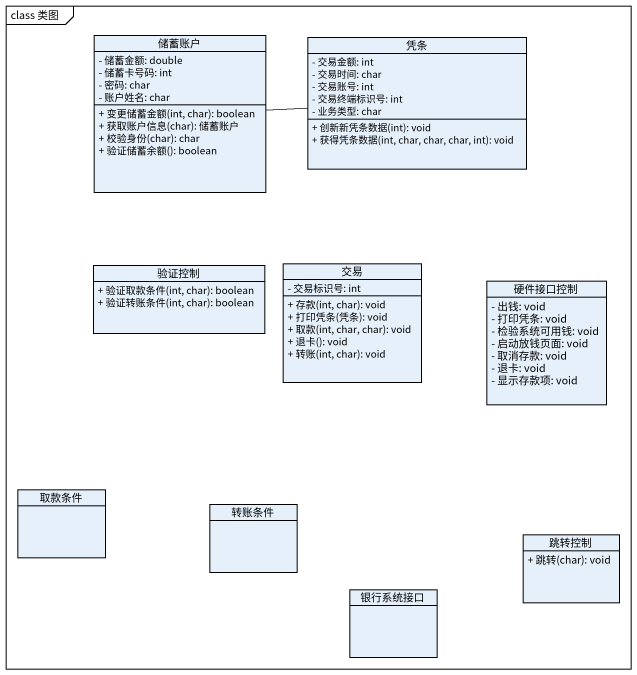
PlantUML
@startuml
mainframe class 类图
hide circle
hide empty members
skinparam classAttributeIconSize 0
class 储蓄账户 {
  - 储蓄金额: double
  - 储蓄卡号码: int
  - 密码: char
  - 账户姓名: char
  + 变更储蓄金额(int, char): boolean
  + 获取账户信息(char): 储蓄账户
  + 校验身份(char): char
  + 验证储蓄余额(): boolean
}
class 凭条 {
  - 交易金额: int
  - 交易时间: char
  - 交易账号: int
  - 交易终端标识号: int
  - 业务类型: char
  + 创新新凭条数据(int): void
  + 获得凭条数据(int, char, char, char, int): void
}
class 验证控制 {
  + 验证取款条件(int, char): boolean
  + 验证转账条件(int, char): boolean
}
class 交易 {
  - 交易标识号: int
  + 存款(int, char): void
  + 打印凭条(凭条): void
  + 取款(int, char, char): void
  + 退卡(): void
  + 转账(int, char): void
}
class 硬件接口控制 {
  - 出钱: void
  - 打印凭条: void
  - 检验系统可用钱: void
  - 启动放钱页面: void
  - 取消存款: void
  - 退卡: void
  - 显示存款项: void
}
class 取款条件
class 转账条件
class 跳转控制 {
  + 跳转(char): void
}
class 银行系统接口
储蓄账户 -right- 凭条
@enduml
